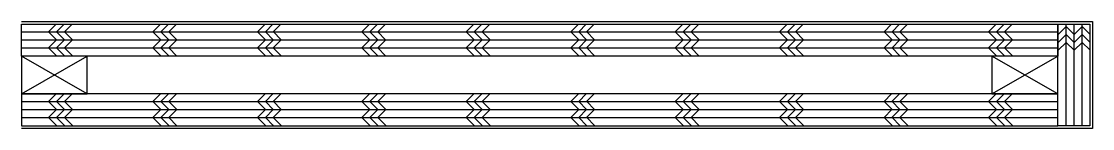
# Model space of a CAD drawing. Header units: millimetres. Extents: x 0 to 400, y 0 to 40.
import ezdxf

# ---------------------------------------------------------------- set-up
doc = ezdxf.new("R2010")
doc.units = ezdxf.units.MM
doc.layers.add('WD', color=52, linetype='Continuous')
doc.layers.add('WDHATCH', color=251, linetype='Continuous')

msp = doc.modelspace()

# ---------------------------------------------------------------- hatches: boundary and pattern name
at = {"layer": 'WDHATCH'}
h = msp.add_hatch(dxfattribs=at)
h.set_pattern_fill('夹板12厘', color=256, scale=12, angle=180)
h.set_pattern_definition([(225, (363.9714, 39), (-117, -120), [4.2022, -216.4151]), (225, (363.9714, 33), (-117, -120), [4.2022, -216.4151]), (314.45434, (361, 36.02857), (116.99999966, -119.9999998), [4.24283, -886.7521]), (314.45434, (361, 30.02857), (116.99999966, -119.9999998), [4.24283, -886.7521]), (314.45434, (363.97143, 30.02857), (116.99999966, -119.9999998), [4.24283, -886.7521]), (225, (366.9429, 33), (-117, -120), [4.2022, -216.4151]), (314.45434, (363.97143, 36.02857), (116.99999966, -119.9999998), [4.24283, -886.7521]), (225, (366.9429, 39), (-117, -120), [4.2022, -216.4151]), (314.45434, (366.94286, 30.02857), (506.9999956, -516.00000284), [4.24283, -886.7521]), (225, (369.9143, 33), (-39, -36), [4.2022, -216.4151]), (314.45434, (366.94286, 36.02857), (506.9999956, -516.00000284), [4.24283, -886.7521]), (225, (369.9143, 39), (-39, -36), [4.2022, -216.4151]), (180, (400, 30), (-1e-15, -12), []), (180, (400, 33), (-1e-15, -12), []), (180, (400, 36), (-1e-15, -12), [])])
h.paths.add_polyline_path([(0, 39), (387, 39), (387, 27), (0, 27)])
h = msp.add_hatch(dxfattribs=at)
h.set_pattern_fill('夹板12厘', color=256, scale=12, angle=90)
h.set_pattern_definition([(135, (399, 35.0286), (-120, 117), [4.2022, -216.415]), (135, (393, 35.0286), (-120, 117), [4.2022, -216.415]), (224.4543, (396.02857, 38), (-120, -117), [4.24283, -886.7521]), (224.4543, (390.02857, 38), (-120, -117), [4.24283, -886.7521]), (224.4543, (390.02857, 35.02857), (-120, -117), [4.24283, -886.7521]), (135, (393, 32.0571), (-120, 117), [4.2022, -216.415]), (224.4543, (396.02857, 35.02857), (-120, -117), [4.24283, -886.7521]), (135, (399, 32.0571), (-120, 117), [4.2022, -216.415]), (224.4543, (390.02857, 32.05714), (-516.000003, -506.9999956), [4.24283, -886.7521]), (135, (393, 29.0857), (-36, 39), [4.2022, -216.415]), (224.4543, (396.02857, 32.05714), (-516.000003, -506.9999956), [4.24283, -886.7521]), (135, (399, 29.0857), (-36, 39), [4.2022, -216.415]), (90, (390, -1), (-12, 7e-16), []), (90, (393, -1), (-12, 7e-16), []), (90, (396, -1), (-12, 7e-16), [])])
h.paths.add_polyline_path([(399, 39), (399, 1), (387, 1), (387, 39)])
h = msp.add_hatch(dxfattribs=at)
h.set_pattern_fill('夹板12厘', color=256, scale=12, angle=180)
h.set_pattern_definition([(225, (363.9714, 1), (-117, -120), [4.2022, -216.4151]), (225, (363.9714, -5), (-117, -120), [4.2022, -216.4151]), (314.45434, (361, -1.97143), (116.99999966, -119.9999998), [4.24283, -886.7521]), (314.45434, (361, -7.97143), (116.99999966, -119.9999998), [4.24283, -886.7521]), (314.45434, (363.97143, -7.97143), (116.99999966, -119.9999998), [4.24283, -886.7521]), (225, (366.9429, -5), (-117, -120), [4.2022, -216.4151]), (314.45434, (363.97143, -1.97143), (116.99999966, -119.9999998), [4.24283, -886.7521]), (225, (366.9429, 1), (-117, -120), [4.2022, -216.4151]), (314.45434, (366.94286, -7.97143), (506.9999956, -516.00000284), [4.24283, -886.7521]), (225, (369.9143, -5), (-39, -36), [4.2022, -216.4151]), (314.45434, (366.94286, -1.97143), (506.9999956, -516.00000284), [4.24283, -886.7521]), (225, (369.9143, 1), (-39, -36), [4.2022, -216.4151]), (180, (400, -8), (-1e-15, -12), []), (180, (400, -5), (-1e-15, -12), []), (180, (400, -2), (-1e-15, -12), [])])
h.paths.add_polyline_path([(0, 1), (387, 1), (387, 13), (0, 13)])

# ---------------------------------------------------------------- linework, layer by layer
at = {"layer": 'WD'}
msp.add_lwpolyline([(0, 40), (400, 40), (400, 0), (0, 0)], dxfattribs=at)
for points in [[(0, 39), (387, 39), (387, 27), (0, 27)], [(399, 39), (399, 1), (387, 1), (387, 39)], [(0, 13), (24.57, 13), (24.57, 27), (0, 27)], [(362.43, 13), (387, 13), (387, 27), (362.43, 27)], [(0, 1), (387, 1), (387, 13), (0, 13)]]:
    msp.add_lwpolyline(points, close=True, dxfattribs=at)
at = {"layer": 'WDHATCH'}
for p, q in [((0, 13), (24.57, 27)), ((24.57, 13), (0, 27)), ((362.43, 13), (387, 27)), ((387, 13), (362.43, 27))]:
    msp.add_line(p, q, dxfattribs=at)

doc.saveas('drawing.dxf')
